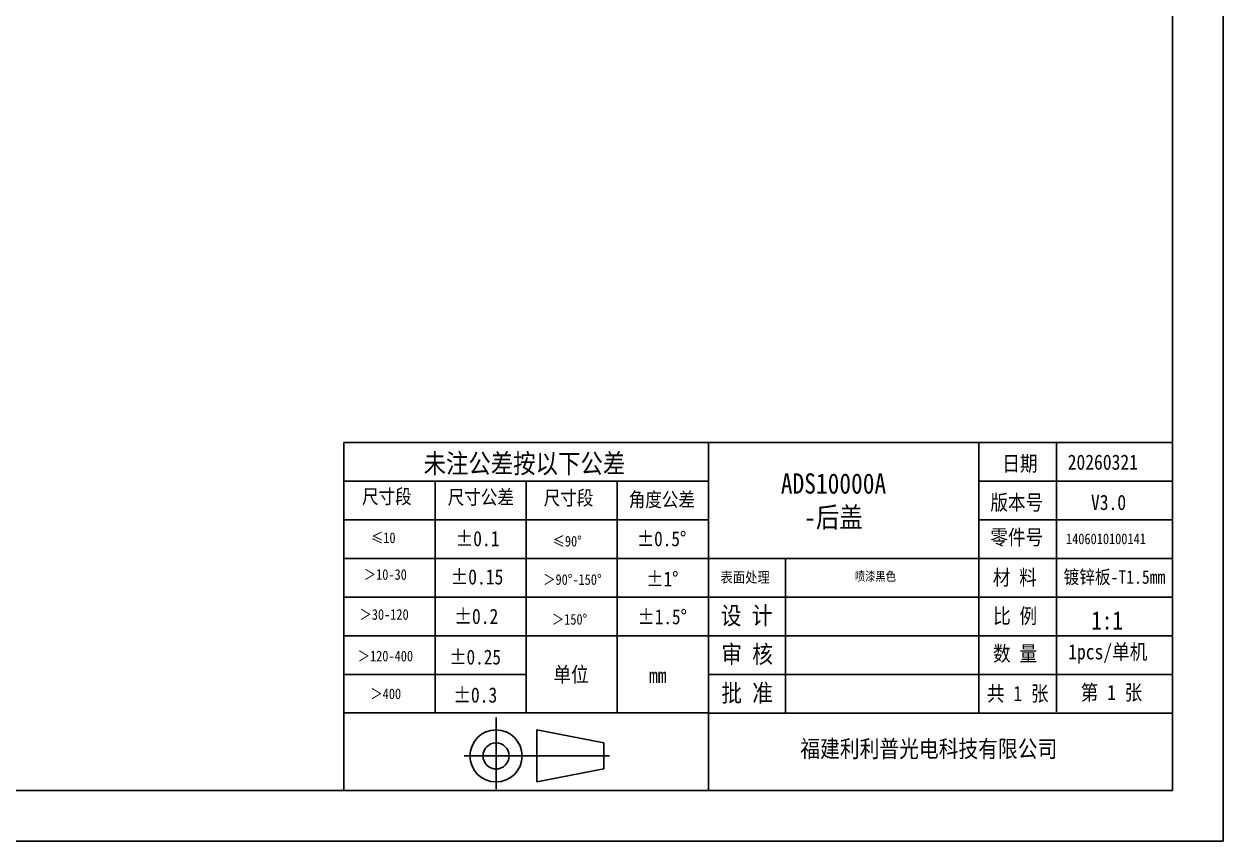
# Model space of a CAD drawing. Header units: millimetres. Extents: x -177 to 18421, y -5017 to 3255.
# Drawn here: x 12973 to 13565, y 1159 to 1563 of the extents above; entities that cross this region are included whole.
import ezdxf

# ---------------------------------------------------------------- set-up
doc = ezdxf.new("R2010")
doc.units = ezdxf.units.MM
doc.header["$LTSCALE"] = 46.255
doc.layers.get('0').update_dxf_attribs({"linetype": 'CONTINUOUS'})
doc.styles.get("Standard").update_dxf_attribs({"font": 'txt', "width": 0.85})

msp = doc.modelspace()

# ---------------------------------------------------------------- linework, layer by layer
at = {"color": 7, "linetype": 'Continuous'}
for p, q in [((13564.88, 1159.458), (13564.88, 2259.458)), ((12014.88, 1159.458), (13564.88, 1159.458))]:
    msp.add_line(p, q, dxfattribs=at)
for p, q in [((13539.88, 1356.259), (13130.685, 1356.259)), ((13130.685, 1356.259), (13130.685, 1184.458)), ((13310.685, 1356.259), (13310.685, 1184.458)), ((13444.244, 1356.259), (13444.244, 1222.636)), ((13482.613, 1356.259), (13482.613, 1223.272)), ((13539.88, 1356.259), (13539.88, 1184.458)), ((13310.685, 1337.17), (13130.685, 1337.17)), ((13175.685, 1337.17), (13175.685, 1222.663)), ((13220.685, 1337.17), (13220.685, 1222.663)), ((13265.685, 1337.17), (13265.685, 1222.663)), ((13539.88, 1337.17), (13444.244, 1337.17)), ((13310.685, 1318.081), (13130.685, 1318.081)), ((13539.88, 1318.081), (13444.244, 1318.081)), ((13310.685, 1298.992), (13130.685, 1298.992)), ((13310.685, 1298.992), (13444.244, 1298.992)), ((13348.863, 1279.903), (13348.863, 1298.992)), ((13539.88, 1298.992), (13444.244, 1298.992)), ((13310.685, 1279.903), (13130.685, 1279.903)), ((13539.88, 1279.903), (13310.685, 1279.903)), ((13348.863, 1279.903), (13348.863, 1222.636)), ((13539.88, 1260.814), (13130.685, 1260.814)), ((13220.685, 1241.752), (13130.685, 1241.752)), ((13539.88, 1241.725), (13310.685, 1241.725)), ((13310.685, 1222.663), (13130.685, 1222.663)), ((13539.88, 1222.636), (13310.685, 1222.636)), ((13259.118, 1207.905), (13226.042, 1214.341)), ((13259.118, 1207.905), (13259.118, 1195.035)), ((13259.118, 1195.035), (13226.042, 1188.599)), ((13130.685, 1184.458), (13539.88, 1184.458))]:
    msp.add_line(p, q)
at = {"lineweight": -3}
for p, q in [((13205.832, 1185.02), (13205.832, 1220.371)), ((13226.042, 1188.599), (13226.042, 1214.341)), ((13190.122, 1201.47), (13261.908, 1201.47))]:
    msp.add_line(p, q, dxfattribs=at)
at = {"color": 7, "linetype": 'Continuous'}
msp.add_lwpolyline([(12039.88, 1184.458), (13539.88, 1184.458), (13539.88, 2234.458), (12039.88, 2234.458)], close=True, dxfattribs=at)
at = {"lineweight": -3}
for radius in [12.871, 6.435]:
    msp.add_circle((13205.832, 1201.47), radius, dxfattribs=at)

# ---------------------------------------------------------------- texts
for s, insert, char_height, width, attachment_point in [('{\\f宋体|b0|i0|c134|p54;未注公差按以下公差}', (13219.841, 1345.315), 9.5445, 169.57989, 5), ('{\\fSimSun|b0|i0|c134|p54;日期}', (13464.556, 1345.387), 7.5, 56.7, 5), ('{\\fSimSun|b0|i0|c0|p54;202\\fSimSun|b0|i0|c134|p54;60321}', (13488.165, 1350.269), 7.5, 47.64523, 1), ('{\\fSimSun|b0|i0|c134|p54;ADS10000A\\P-后盖}', (13372.501, 1327.078), 10, 66.26086, 5), ('{\\fSimSun|b0|i0|c134|p54;版本号}', (13463.006, 1326.191), 7.5, 56.7, 5), ('{\\fSimSun|b0|i0|c0|p54;V\\fSimSun|b0|i0|c134|p54;3.0}', (13499.663, 1330.394), 7.5, 47.64523, 1), ('{\\fSimSun|b0|i0|c134|p54;零件号}', (13463.005, 1308.968), 7.5, 57.267, 5), ('{\\fSimSun|b0|i0|c0|p54;1406010100141}', (13487.33, 1311.279), 5.25, 59.11413, 1), ('{\\fSimSun|b0|i0|c134|p54;表面处理}', (13328.86, 1289.378), 5.25, 37.6936, 5), ('{\\fSimSun|b0|i0|c134|p54;材 料}', (13462.057, 1289.131), 7.5, 57.267, 5), ('{\\fSimSun|b0|i0|c134|p54;设 计}', (13329.579, 1270.278), 8.78094, 37.6936, 5), ('{\\fSimSun|b0|i0|c134|p54;比 例}', (13462.188, 1270.171), 7.5, 57.267, 5), ('{\\f宋体|b0|i0|c134|p54;审 核}', (13329.851, 1251.227), 8.78094, 38.178, 5), ('{\\fSimSun|b0|i0|c134|p54;数 量}', (13462.181, 1251.584), 7.5, 81, 5), ('{\\fSimSun|b0|i0|c134|p54;1pcs/单机}', (13507.95, 1251.81), 7.5, 57.267, 5), ('{\\fSimSun|b0|i0|c134|p54;单位}', (13242.871, 1241.3), 7.5, 37.6936, 5), ('{\\fSimSun|b0|i0|c134|p54;mm}', (13285.715, 1241.217), 7.5, 37.6936, 5), ('{\\f宋体|b0|i0|c134|p54;批 准}', (13329.851, 1232.057), 8.78094, 38.178, 5), ('{\\fSimSun|b0|i0|c134|p54;\\H0.85412x;第 1 张\\H1.17079x; }', (13509.781, 1232.376), 8.78094, 41.14746, 5), ('{\\fSimSun|b0|i0|c134|p54;\\H0.85412x;共 1 张\\H1.17079x; }', (13463.5, 1231.859), 8.78094, 38.69293, 5), ('{\\fSimSun|b1|i0|c134|p54;   福建利利普光电科技有限公司}', (13412.265, 1204.51), 8.41825, 188.78327, 5)]:
    msp.add_mtext(s, dxfattribs=dict(insert=insert, char_height=char_height, width=width, attachment_point=attachment_point))
at = {"lineweight": -3, "attachment_point": 5}
for s, insert, char_height, width in [('{\\fSimSun|b0|i0|c134|p54;尺寸段}', (13151.907, 1329.153), 7.05878, 63.16955), ('{\\fSimSun|b0|i0|c134|p54;尺寸公差}', (13198.321, 1328.809), 7.05878, 63.16955), ('{\\fSimSun|b0|i0|c134|p54;尺寸段}', (13241.641, 1328.466), 7.05878, 63.16955), ('{\\fSimSun|b0|i0|c134|p54;角度公差}', (13287.712, 1327.606), 7.05878, 63.16955), ('{\\fSimSun|b0|i0|c134|p54;≤10}', (13150.136, 1309.082), 5.25, 20.4485), ('{\\fSimSun|b0|i0|c0|p54;%%P\\fSimSun|b0|i0|c134|p54;0.1}', (13196.702, 1308.719), 7.5, 40.66211), ('{\\fSimSun|b0|i0|c134|p54;≤90°}', (13240.967, 1307.387), 5.25, 61.41484), ('{\\fSimSun|b0|i0|c0|p54;%%P\\fSimSun|b0|i0|c134|p54;0.5\\fSimSun|b0|i0|c0|p54;%%D}', (13287.603, 1308.615), 7.35, 40.66211), ('{\\fSimSun|b0|i0|c134|p54;＞10-30}', (13151.136, 1290.994), 5.25, 32.56221), ('{\\fSimSun|b0|i0|c0|p54;%%P\\fSimSun|b0|i0|c134|p54;0.15}', (13196.413, 1289.804), 7.5, 40.66211), ('{\\fSimSun|b0|i0|c134|p54;＞90°-150°}', (13243.515, 1288.516), 5.25, 42.83625), ('{\\fSimSun|b0|i0|c0|p54;%%P\\fSimSun|b0|i0|c134|p54;1\\fSimSun|b0|i0|c0|p54;%%D}', (13287.975, 1288.839), 7.35, 40.66211), ('{\\fSimSun|b0|i0|c134|p54;＞30-120}', (13150.534, 1271.274), 5.25, 38.82128), ('{\\fSimSun|b0|i0|c0|p54;%%P\\fSimSun|b0|i0|c134|p54;0.2}', (13196.106, 1270.311), 7.5, 40.66211), ('{\\fSimSun|b0|i0|c0|p54;%%P\\fSimSun|b0|i0|c134|p54;1.5\\fSimSun|b0|i0|c0|p54;%%D}', (13287.908, 1270.092), 7.35, 40.66211), ('{\\fSimSun|b0|i0|c134|p54;＞150°}', (13242.11, 1268.864), 5.25, 61.41484), ('{\\fSimSun|b0|i0|c134|p54;＞120-400}', (13151.17, 1250.744), 5.25, 38.60023), ('{\\fSimSun|b0|i0|c0|p54;%%P\\fSimSun|b0|i0|c134|p54;0.25}', (13195.502, 1250.229), 7.35, 40.66211), ('{\\fSimSun|b0|i0|c134|p54;＞400}', (13151.352, 1232.108), 5.25, 61.41484), ('{\\fSimSun|b0|i0|c0|p54;%%P\\fSimSun|b0|i0|c134|p54;0.3}', (13195.586, 1231.485), 7.5, 40.66211)]:
    msp.add_mtext(s, dxfattribs=dict(at, insert=insert, char_height=char_height, width=width))
at = {"color": 1, "insert": (13393.204, 1289.863), "char_height": 4.375, "width": 54.81934, "attachment_point": 5}
msp.add_mtext('{\\fSimSun|b0|i0|c134|p54;喷漆黑色}', dxfattribs=at)
at = {"color": 7, "insert": (13511.248, 1289.442), "char_height": 6.6813, "width": 57.267, "attachment_point": 5}
msp.add_mtext('{\\fSimSun|b0|i0|c134|p54;镀锌板-T1.5mm}', dxfattribs=at)
at = {"linetype": 'Continuous', "insert": (13515.429, 1272.868), "char_height": 9, "width": 13.6115, "attachment_point": 3, "line_spacing_factor": 0.9}
msp.add_mtext('{\\fSimSun|b0|i0|c134|p2;1:1}', dxfattribs=at)

doc.saveas('drawing.dxf')
